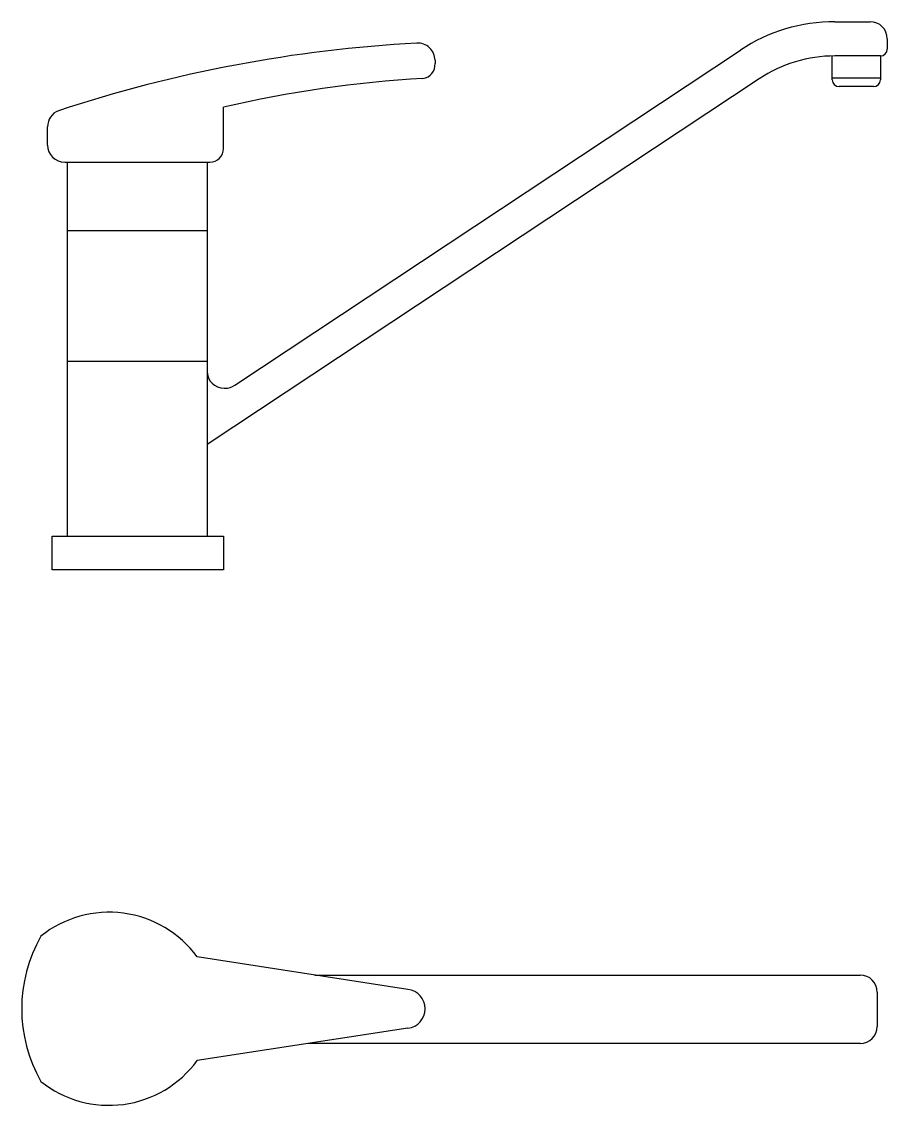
# Model space of a CAD drawing. Header units: millimetres. Extents: x 3240.3 to 3303.4, y 1797.2 to 1828.8.
# Drawn here: x 3240.28 to 3265.55, y 1797.21 to 1828.83 of the extents above.
import ezdxf

# ---------------------------------------------------------------- set-up
doc = ezdxf.new("R2010")
doc.units = ezdxf.units.MM

msp = doc.modelspace()

# ---------------------------------------------------------------- linework, layer by layer
for p, q in [((3264.019, 1828.833), (3265.046, 1828.833)), ((3265.546, 1828.333), (3265.546, 1828.033)), ((3246.499, 1818.226), (3261.258, 1828.001)), ((3263.939, 1827.138), (3263.939, 1827.833)), ((3265.346, 1827.833), (3264.019, 1827.833)), ((3265.346, 1827.833), (3265.346, 1827.138)), ((3252.345, 1827.707), (3252.345, 1827.609)), ((3261.81, 1827.168), (3245.691, 1816.491)), ((3251.992, 1827.177), (3251.992, 1827.177)), ((3263.939, 1827.196), (3265.346, 1827.196)), ((3265.146, 1826.938), (3264.139, 1826.938)), ((3246.169, 1825.134), (3246.169, 1826.334)), ((3241.037, 1825.234), (3241.037, 1825.769)), ((3241.537, 1824.734), (3245.691, 1824.734)), ((3241.537, 1824.734), (3241.614, 1824.734)), ((3241.614, 1813.822), (3241.614, 1824.734)), ((3245.691, 1824.734), (3245.691, 1813.822)), ((3245.691, 1824.734), (3245.769, 1824.734)), ((3241.614, 1822.74), (3245.691, 1822.74)), ((3241.614, 1818.925), (3245.691, 1818.925)), ((3245.691, 1818.636), (3245.691, 1818.636)), ((3246.191, 1818.136), (3246.213, 1818.136)), ((3241.169, 1812.833), (3241.169, 1813.822)), ((3241.169, 1813.822), (3246.169, 1813.822)), ((3246.169, 1813.822), (3246.169, 1812.833)), ((3246.169, 1812.833), (3241.169, 1812.833)), ((3251.554, 1800.595), (3245.401, 1801.541)), ((3248.834, 1801.013), (3264.752, 1801.013)), ((3265.252, 1800.513), (3265.252, 1799.513)), ((3251.554, 1799.46), (3245.401, 1798.515)), ((3264.752, 1799.013), (3248.642, 1799.013))]:
    msp.add_line(p, q)
for centre, radius, start, end in [((3264.019, 1823.833), 5, 90, 123.5201), ((3265.046, 1828.333), 0.5, 0, 90), ((3254.007, 1787.84), 40.426, 93.1156, 108.2394), ((3251.845, 1827.707), 0.5, 0, 93.9569), ((3264.019, 1823.833), 4, 90, 123.5201), ((3265.346, 1828.033), 0.2, 270, 0), ((3251.943, 1827.577), 0.403, 277.0345, 4.5772), ((3253.907, 1793.399), 33.832, 93.2443, 103.2214), ((3264.139, 1827.138), 0.2, 180, 270), ((3265.146, 1827.138), 0.2, 270, 0), ((3241.537, 1825.769), 0.5, 111.3799, 180), ((3241.537, 1825.234), 0.5, 180, 270), ((3245.769, 1825.134), 0.4, 270, 0), ((3246.191, 1818.636), 0.5, 180, 270), ((3246.213, 1818.636), 0.5, 270, 304.88), ((3242.831, 1799.66), 3.185, 36.1996, 128.6146), ((3244.56, 1800.028), 4.279, 150.293, 209.707), ((3264.752, 1800.513), 0.5, 0, 90), ((3251.483, 1800.028), 0.572, 277.201, 82.799), ((3264.752, 1799.513), 0.5, 270, 0), ((3242.831, 1800.396), 3.185, 231.3854, 323.8004)]:
    msp.add_arc(centre, radius, start, end)

doc.saveas('drawing.dxf')
